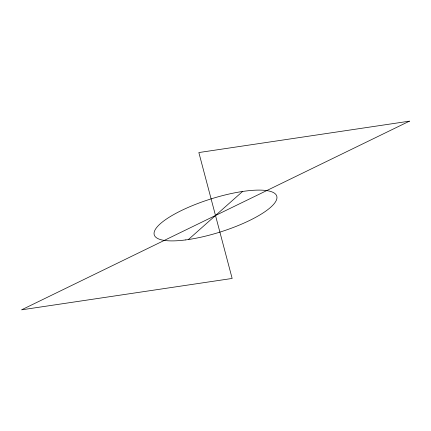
<?xml version="1.0" encoding="UTF-8"?>
<svg xmlns="http://www.w3.org/2000/svg" width="431" height="431" viewBox="0 0 431 431"><rect width="100%" height="100%" fill="white"/><g stroke="black" fill="none" stroke-linecap="round" stroke-linejoin="round"><path stroke-width="0.65" d="M188.412 239.534L242.588 191.466M409.45 121.159L21.55 309.841L232.153 278.448L198.847 152.552L409.45 121.159M185.761 239.905A64.241 17.17 -17.6 0 0 276.944 197.199A64.241 17.17 -17.6 0 0 183.8 209.396A64.241 17.17 -17.6 0 0 185.761 239.905"/></g></svg>
